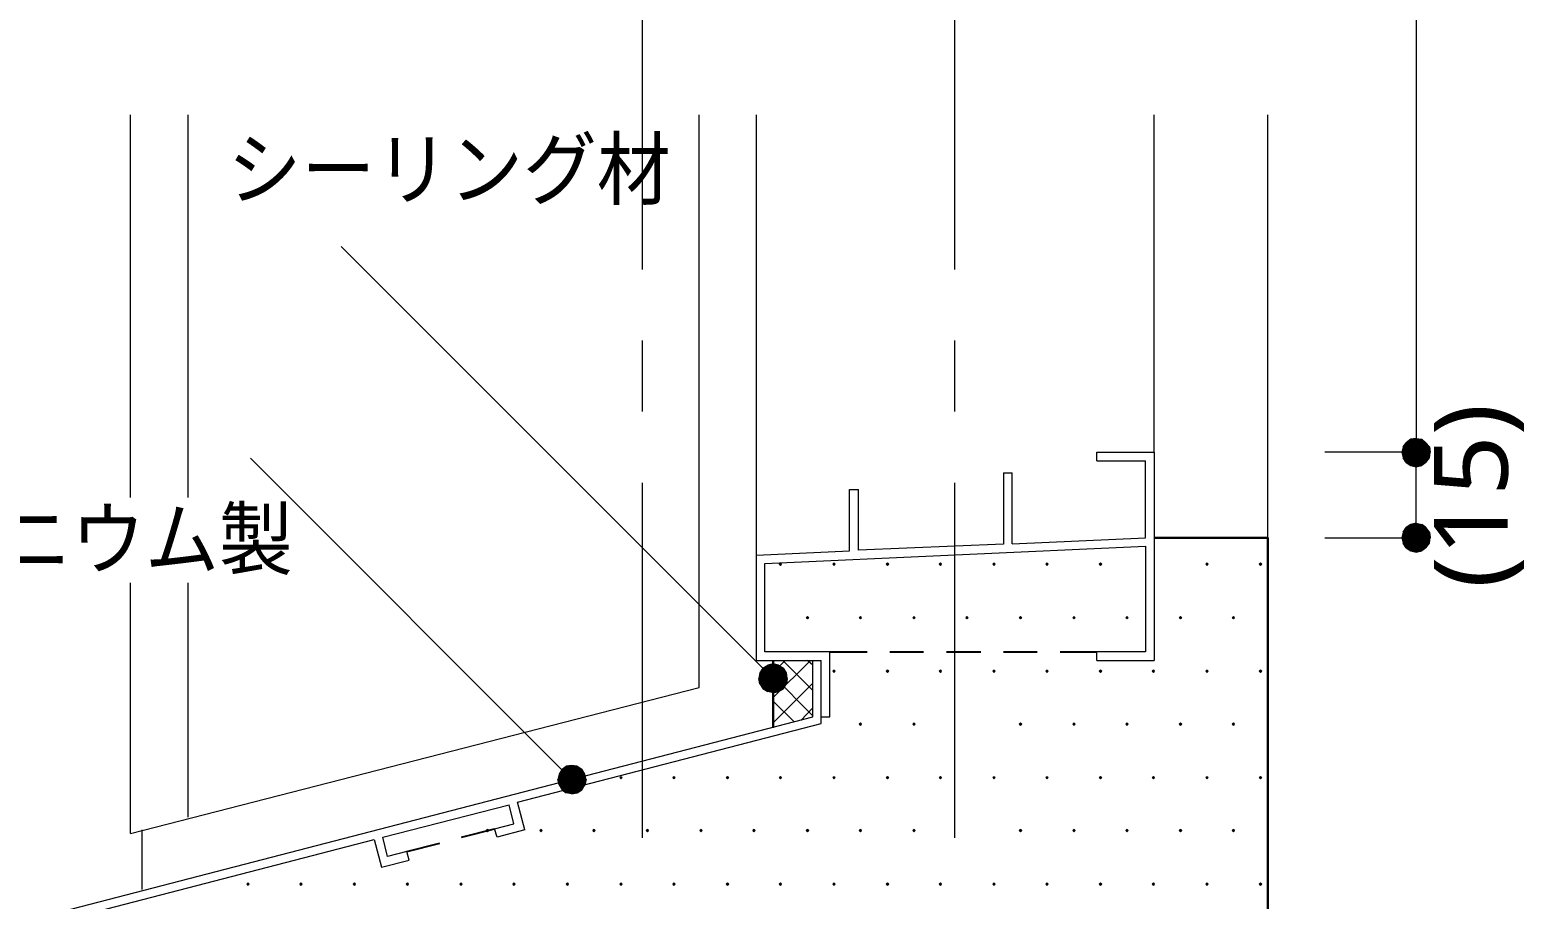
# Model space of a CAD drawing. Header units: millimetres. Extents: x 0 to 420, y 0 to 297.
# Drawn here: x 41.3 to 93.8, y 179.5 to 210 of the extents above; entities that cross this region are included whole.
import ezdxf
from ezdxf.enums import TextEntityAlignment as Align

# ---------------------------------------------------------------- set-up
doc = ezdxf.new("R2010")
doc.units = ezdxf.units.MM
doc.styles.add('kst32b', font='NotoSansJP-Variable.ttf')

msp = doc.modelspace()

# ---------------------------------------------------------------- hatches: boundary and pattern name
h = msp.add_hatch(color=7)
h.paths.add_polyline_path([(89.853, 195.644), (89.683, 195.516), (90.043, 195.178), (89.853, 195.644)])
h.paths.add_polyline_path([(89.683, 195.516), (90.043, 195.178), (89.577, 195.368), (89.683, 195.516)])
h.paths.add_polyline_path([(90.043, 195.178), (89.577, 195.368), (89.535, 195.178), (90.043, 195.178)])
h = msp.add_hatch(color=7)
h.paths.add_polyline_path([(90.382, 195.516), (90.234, 195.644), (90.043, 195.178), (90.382, 195.516)])
h.paths.add_polyline_path([(90.234, 195.644), (90.043, 195.178), (90.043, 195.665), (90.234, 195.644)])
h.paths.add_polyline_path([(90.043, 195.178), (90.043, 195.665), (89.853, 195.644), (90.043, 195.178)])
h = msp.add_hatch(color=7)
h.paths.add_polyline_path([(89.535, 195.178), (89.577, 194.987), (90.043, 195.178), (89.535, 195.178)])
h.paths.add_polyline_path([(89.577, 194.987), (90.043, 195.178), (89.683, 194.818), (89.577, 194.987)])
h.paths.add_polyline_path([(90.043, 195.178), (89.683, 194.818), (89.853, 194.712), (90.043, 195.178)])
for points in [[(89.853, 194.712), (90.043, 194.67), (90.043, 195.178), (89.853, 194.712)], [(89.853, 191.706), (90.043, 191.664), (90.043, 192.172), (89.853, 191.706)], [(67.67, 191.283), (67.649, 191.262), (67.628, 191.241), (67.649, 191.22), (67.67, 191.198), (67.691, 191.22), (67.712, 191.241), (67.691, 191.262), (67.67, 191.283)], [(69.554, 191.283), (69.533, 191.262), (69.511, 191.241), (69.533, 191.22), (69.554, 191.198), (69.575, 191.22), (69.596, 191.241), (69.575, 191.262), (69.554, 191.283)], [(71.438, 191.283), (71.416, 191.262), (71.395, 191.241), (71.416, 191.22), (71.438, 191.198), (71.459, 191.22), (71.48, 191.241), (71.459, 191.262), (71.438, 191.283)], [(73.3, 191.283), (73.279, 191.262), (73.258, 191.241), (73.279, 191.22), (73.3, 191.198), (73.321, 191.22), (73.343, 191.241), (73.321, 191.262), (73.3, 191.283)], [(75.184, 191.283), (75.163, 191.262), (75.142, 191.241), (75.163, 191.22), (75.184, 191.198), (75.205, 191.22), (75.226, 191.241), (75.205, 191.262), (75.184, 191.283)], [(77.047, 191.283), (77.026, 191.262), (77.004, 191.241), (77.026, 191.22), (77.047, 191.198), (77.068, 191.22), (77.089, 191.241), (77.068, 191.262), (77.047, 191.283)], [(78.931, 191.283), (78.909, 191.262), (78.888, 191.241), (78.909, 191.22), (78.931, 191.198), (78.952, 191.22), (78.973, 191.241), (78.952, 191.262), (78.931, 191.283)], [(82.677, 191.283), (82.656, 191.262), (82.635, 191.241), (82.656, 191.22), (82.677, 191.198), (82.698, 191.22), (82.719, 191.241), (82.698, 191.262), (82.677, 191.283)], [(84.561, 191.283), (84.54, 191.262), (84.519, 191.241), (84.54, 191.22), (84.561, 191.198), (84.582, 191.22), (84.603, 191.241), (84.582, 191.262), (84.561, 191.283)], [(68.622, 189.399), (68.601, 189.378), (68.58, 189.357), (68.601, 189.336), (68.622, 189.315), (68.644, 189.336), (68.665, 189.357), (68.644, 189.378), (68.622, 189.399)], [(70.485, 189.399), (70.464, 189.378), (70.443, 189.357), (70.464, 189.336), (70.485, 189.315), (70.506, 189.336), (70.527, 189.357), (70.506, 189.378), (70.485, 189.399)], [(72.369, 189.399), (72.348, 189.378), (72.327, 189.357), (72.348, 189.336), (72.369, 189.315), (72.39, 189.336), (72.411, 189.357), (72.39, 189.378), (72.369, 189.399)], [(74.232, 189.399), (74.21, 189.378), (74.189, 189.357), (74.21, 189.336), (74.232, 189.315), (74.253, 189.336), (74.274, 189.357), (74.253, 189.378), (74.232, 189.399)], [(76.115, 189.399), (76.094, 189.378), (76.073, 189.357), (76.094, 189.336), (76.115, 189.315), (76.137, 189.336), (76.158, 189.357), (76.137, 189.378), (76.115, 189.399)], [(77.999, 189.399), (77.978, 189.378), (77.957, 189.357), (77.978, 189.336), (77.999, 189.315), (78.02, 189.336), (78.042, 189.357), (78.02, 189.378), (77.999, 189.399)], [(79.862, 189.399), (79.841, 189.378), (79.82, 189.357), (79.841, 189.336), (79.862, 189.315), (79.883, 189.336), (79.904, 189.357), (79.883, 189.378), (79.862, 189.399)], [(81.746, 189.399), (81.725, 189.378), (81.703, 189.357), (81.725, 189.336), (81.746, 189.315), (81.767, 189.336), (81.788, 189.357), (81.767, 189.378), (81.746, 189.399)], [(83.608, 189.399), (83.587, 189.378), (83.566, 189.357), (83.587, 189.336), (83.608, 189.315), (83.629, 189.336), (83.651, 189.357), (83.629, 189.378), (83.608, 189.399)], [(67.606, 186.754), (67.776, 186.859), (67.416, 187.219), (67.606, 186.754)], [(69.554, 187.515), (69.533, 187.494), (69.511, 187.473), (69.533, 187.452), (69.554, 187.431), (69.575, 187.452), (69.596, 187.473), (69.575, 187.494), (69.554, 187.515)], [(71.438, 187.515), (71.416, 187.494), (71.395, 187.473), (71.416, 187.452), (71.438, 187.431), (71.459, 187.452), (71.48, 187.473), (71.459, 187.494), (71.438, 187.515)], [(73.3, 187.515), (73.279, 187.494), (73.258, 187.473), (73.279, 187.452), (73.3, 187.431), (73.321, 187.452), (73.343, 187.473), (73.321, 187.494), (73.3, 187.515)], [(75.184, 187.515), (75.163, 187.494), (75.142, 187.473), (75.163, 187.452), (75.184, 187.431), (75.205, 187.452), (75.226, 187.473), (75.205, 187.494), (75.184, 187.515)], [(77.047, 187.515), (77.026, 187.494), (77.004, 187.473), (77.026, 187.452), (77.047, 187.431), (77.068, 187.452), (77.089, 187.473), (77.068, 187.494), (77.047, 187.515)], [(78.931, 187.515), (78.909, 187.494), (78.888, 187.473), (78.909, 187.452), (78.931, 187.431), (78.952, 187.452), (78.973, 187.473), (78.952, 187.494), (78.931, 187.515)], [(80.793, 187.515), (80.772, 187.494), (80.751, 187.473), (80.772, 187.452), (80.793, 187.431), (80.814, 187.452), (80.836, 187.473), (80.814, 187.494), (80.793, 187.515)], [(82.677, 187.515), (82.656, 187.494), (82.635, 187.473), (82.656, 187.452), (82.677, 187.431), (82.698, 187.452), (82.719, 187.473), (82.698, 187.494), (82.677, 187.515)], [(84.561, 187.515), (84.54, 187.494), (84.519, 187.473), (84.54, 187.452), (84.561, 187.431), (84.582, 187.452), (84.603, 187.473), (84.582, 187.494), (84.561, 187.515)], [(70.485, 185.653), (70.464, 185.632), (70.443, 185.611), (70.464, 185.589), (70.485, 185.568), (70.506, 185.589), (70.527, 185.611), (70.506, 185.632), (70.485, 185.653)], [(72.369, 185.653), (72.348, 185.632), (72.327, 185.611), (72.348, 185.589), (72.369, 185.568), (72.39, 185.589), (72.411, 185.611), (72.39, 185.632), (72.369, 185.653)], [(76.115, 185.653), (76.094, 185.632), (76.073, 185.611), (76.094, 185.589), (76.115, 185.568), (76.137, 185.589), (76.158, 185.611), (76.137, 185.632), (76.115, 185.653)], [(77.999, 185.653), (77.978, 185.632), (77.957, 185.611), (77.978, 185.589), (77.999, 185.568), (78.02, 185.589), (78.042, 185.611), (78.02, 185.632), (77.999, 185.653)], [(79.862, 185.653), (79.841, 185.632), (79.82, 185.611), (79.841, 185.589), (79.862, 185.568), (79.883, 185.589), (79.904, 185.611), (79.883, 185.632), (79.862, 185.653)], [(81.746, 185.653), (81.725, 185.632), (81.703, 185.611), (81.725, 185.589), (81.746, 185.568), (81.767, 185.589), (81.788, 185.611), (81.767, 185.632), (81.746, 185.653)], [(83.608, 185.653), (83.587, 185.632), (83.566, 185.611), (83.587, 185.589), (83.608, 185.568), (83.629, 185.589), (83.651, 185.611), (83.629, 185.632), (83.608, 185.653)], [(60.516, 183.197), (60.685, 183.303), (60.325, 183.663), (60.516, 183.197)], [(62.061, 183.769), (62.04, 183.748), (62.018, 183.727), (62.04, 183.705), (62.061, 183.684), (62.082, 183.705), (62.103, 183.727), (62.082, 183.748), (62.061, 183.769)], [(63.923, 183.769), (63.902, 183.748), (63.881, 183.727), (63.902, 183.705), (63.923, 183.684), (63.945, 183.705), (63.966, 183.727), (63.945, 183.748), (63.923, 183.769)], [(65.807, 183.769), (65.786, 183.748), (65.765, 183.727), (65.786, 183.705), (65.807, 183.684), (65.828, 183.705), (65.85, 183.727), (65.828, 183.748), (65.807, 183.769)], [(67.67, 183.769), (67.649, 183.748), (67.628, 183.727), (67.649, 183.705), (67.67, 183.684), (67.691, 183.705), (67.712, 183.727), (67.691, 183.748), (67.67, 183.769)], [(69.554, 183.769), (69.533, 183.748), (69.511, 183.727), (69.533, 183.705), (69.554, 183.684), (69.575, 183.705), (69.596, 183.727), (69.575, 183.748), (69.554, 183.769)], [(71.438, 183.769), (71.416, 183.748), (71.395, 183.727), (71.416, 183.705), (71.438, 183.684), (71.459, 183.705), (71.48, 183.727), (71.459, 183.748), (71.438, 183.769)], [(73.3, 183.769), (73.279, 183.748), (73.258, 183.727), (73.279, 183.705), (73.3, 183.684), (73.321, 183.705), (73.343, 183.727), (73.321, 183.748), (73.3, 183.769)], [(75.184, 183.769), (75.163, 183.748), (75.142, 183.727), (75.163, 183.705), (75.184, 183.684), (75.205, 183.705), (75.226, 183.727), (75.205, 183.748), (75.184, 183.769)], [(77.047, 183.769), (77.026, 183.748), (77.004, 183.727), (77.026, 183.705), (77.047, 183.684), (77.068, 183.705), (77.089, 183.727), (77.068, 183.748), (77.047, 183.769)], [(78.931, 183.769), (78.909, 183.748), (78.888, 183.727), (78.909, 183.705), (78.931, 183.684), (78.952, 183.705), (78.973, 183.727), (78.952, 183.748), (78.931, 183.769)], [(80.793, 183.769), (80.772, 183.748), (80.751, 183.727), (80.772, 183.705), (80.793, 183.684), (80.814, 183.705), (80.836, 183.727), (80.814, 183.748), (80.793, 183.769)], [(82.677, 183.769), (82.656, 183.748), (82.635, 183.727), (82.656, 183.705), (82.677, 183.684), (82.698, 183.705), (82.719, 183.727), (82.698, 183.748), (82.677, 183.769)], [(84.561, 183.769), (84.54, 183.748), (84.519, 183.727), (84.54, 183.705), (84.561, 183.684), (84.582, 183.705), (84.603, 183.727), (84.582, 183.748), (84.561, 183.769)], [(57.362, 181.906), (57.341, 181.885), (57.319, 181.864), (57.341, 181.843), (57.362, 181.822), (57.383, 181.843), (57.404, 181.864), (57.383, 181.885), (57.362, 181.906)], [(59.246, 181.906), (59.224, 181.885), (59.203, 181.864), (59.224, 181.843), (59.246, 181.822), (59.267, 181.843), (59.288, 181.864), (59.267, 181.885), (59.246, 181.906)], [(61.108, 181.906), (61.087, 181.885), (61.066, 181.864), (61.087, 181.843), (61.108, 181.822), (61.129, 181.843), (61.151, 181.864), (61.129, 181.885), (61.108, 181.906)], [(62.992, 181.906), (62.971, 181.885), (62.95, 181.864), (62.971, 181.843), (62.992, 181.822), (63.013, 181.843), (63.034, 181.864), (63.013, 181.885), (62.992, 181.906)], [(64.876, 181.906), (64.855, 181.885), (64.834, 181.864), (64.855, 181.843), (64.876, 181.822), (64.897, 181.843), (64.918, 181.864), (64.897, 181.885), (64.876, 181.906)], [(66.738, 181.906), (66.717, 181.885), (66.696, 181.864), (66.717, 181.843), (66.738, 181.822), (66.76, 181.843), (66.781, 181.864), (66.76, 181.885), (66.738, 181.906)], [(68.622, 181.906), (68.601, 181.885), (68.58, 181.864), (68.601, 181.843), (68.622, 181.822), (68.644, 181.843), (68.665, 181.864), (68.644, 181.885), (68.622, 181.906)], [(70.485, 181.906), (70.464, 181.885), (70.443, 181.864), (70.464, 181.843), (70.485, 181.822), (70.506, 181.843), (70.527, 181.864), (70.506, 181.885), (70.485, 181.906)], [(72.369, 181.906), (72.348, 181.885), (72.327, 181.864), (72.348, 181.843), (72.369, 181.822), (72.39, 181.843), (72.411, 181.864), (72.39, 181.885), (72.369, 181.906)], [(76.115, 181.906), (76.094, 181.885), (76.073, 181.864), (76.094, 181.843), (76.115, 181.822), (76.137, 181.843), (76.158, 181.864), (76.137, 181.885), (76.115, 181.906)], [(77.999, 181.906), (77.978, 181.885), (77.957, 181.864), (77.978, 181.843), (77.999, 181.822), (78.02, 181.843), (78.042, 181.864), (78.02, 181.885), (77.999, 181.906)], [(79.862, 181.906), (79.841, 181.885), (79.82, 181.864), (79.841, 181.843), (79.862, 181.822), (79.883, 181.843), (79.904, 181.864), (79.883, 181.885), (79.862, 181.906)], [(81.746, 181.906), (81.725, 181.885), (81.703, 181.864), (81.725, 181.843), (81.746, 181.822), (81.767, 181.843), (81.788, 181.864), (81.767, 181.885), (81.746, 181.906)], [(83.608, 181.906), (83.587, 181.885), (83.566, 181.864), (83.587, 181.843), (83.608, 181.822), (83.629, 181.843), (83.651, 181.864), (83.629, 181.885), (83.608, 181.906)], [(48.937, 180.022), (48.916, 180.001), (48.895, 179.98), (48.916, 179.959), (48.937, 179.938), (48.959, 179.959), (48.98, 179.98), (48.959, 180.001), (48.937, 180.022)], [(50.8, 180.022), (50.779, 180.001), (50.758, 179.98), (50.779, 179.959), (50.8, 179.938), (50.821, 179.959), (50.842, 179.98), (50.821, 180.001), (50.8, 180.022)], [(52.684, 180.022), (52.663, 180.001), (52.641, 179.98), (52.663, 179.959), (52.684, 179.938), (52.705, 179.959), (52.726, 179.98), (52.705, 180.001), (52.684, 180.022)], [(54.546, 180.022), (54.525, 180.001), (54.504, 179.98), (54.525, 179.959), (54.546, 179.938), (54.568, 179.959), (54.589, 179.98), (54.568, 180.001), (54.546, 180.022)], [(56.43, 180.022), (56.409, 180.001), (56.388, 179.98), (56.409, 179.959), (56.43, 179.938), (56.452, 179.959), (56.473, 179.98), (56.452, 180.001), (56.43, 180.022)], [(58.293, 180.022), (58.272, 180.001), (58.251, 179.98), (58.272, 179.959), (58.293, 179.938), (58.314, 179.959), (58.335, 179.98), (58.314, 180.001), (58.293, 180.022)], [(60.177, 180.022), (60.156, 180.001), (60.135, 179.98), (60.156, 179.959), (60.177, 179.938), (60.198, 179.959), (60.219, 179.98), (60.198, 180.001), (60.177, 180.022)], [(62.061, 180.022), (62.04, 180.001), (62.018, 179.98), (62.04, 179.959), (62.061, 179.938), (62.082, 179.959), (62.103, 179.98), (62.082, 180.001), (62.061, 180.022)], [(63.923, 180.022), (63.902, 180.001), (63.881, 179.98), (63.902, 179.959), (63.923, 179.938), (63.945, 179.959), (63.966, 179.98), (63.945, 180.001), (63.923, 180.022)], [(65.807, 180.022), (65.786, 180.001), (65.765, 179.98), (65.786, 179.959), (65.807, 179.938), (65.828, 179.959), (65.85, 179.98), (65.828, 180.001), (65.807, 180.022)], [(67.67, 180.022), (67.649, 180.001), (67.628, 179.98), (67.649, 179.959), (67.67, 179.938), (67.691, 179.959), (67.712, 179.98), (67.691, 180.001), (67.67, 180.022)], [(69.554, 180.022), (69.533, 180.001), (69.511, 179.98), (69.533, 179.959), (69.554, 179.938), (69.575, 179.959), (69.596, 179.98), (69.575, 180.001), (69.554, 180.022)], [(71.438, 180.022), (71.416, 180.001), (71.395, 179.98), (71.416, 179.959), (71.438, 179.938), (71.459, 179.959), (71.48, 179.98), (71.459, 180.001), (71.438, 180.022)], [(73.3, 180.022), (73.279, 180.001), (73.258, 179.98), (73.279, 179.959), (73.3, 179.938), (73.321, 179.959), (73.343, 179.98), (73.321, 180.001), (73.3, 180.022)], [(75.184, 180.022), (75.163, 180.001), (75.142, 179.98), (75.163, 179.959), (75.184, 179.938), (75.205, 179.959), (75.226, 179.98), (75.205, 180.001), (75.184, 180.022)], [(77.047, 180.022), (77.026, 180.001), (77.004, 179.98), (77.026, 179.959), (77.047, 179.938), (77.068, 179.959), (77.089, 179.98), (77.068, 180.001), (77.047, 180.022)], [(78.931, 180.022), (78.909, 180.001), (78.888, 179.98), (78.909, 179.959), (78.931, 179.938), (78.952, 179.959), (78.973, 179.98), (78.952, 180.001), (78.931, 180.022)], [(80.793, 180.022), (80.772, 180.001), (80.751, 179.98), (80.772, 179.959), (80.793, 179.938), (80.814, 179.959), (80.836, 179.98), (80.814, 180.001), (80.793, 180.022)], [(82.677, 180.022), (82.656, 180.001), (82.635, 179.98), (82.656, 179.959), (82.677, 179.938), (82.698, 179.959), (82.719, 179.98), (82.698, 180.001), (82.677, 180.022)], [(84.561, 180.022), (84.54, 180.001), (84.519, 179.98), (84.54, 179.959), (84.561, 179.938), (84.582, 179.959), (84.603, 179.98), (84.582, 180.001), (84.561, 180.022)]]:
    msp.add_hatch(color=7).paths.add_polyline_path(points)
h = msp.add_hatch(color=7)
h.paths.add_polyline_path([(90.509, 194.987), (90.53, 195.178), (90.043, 195.178), (90.509, 194.987)])
h.paths.add_polyline_path([(90.53, 195.178), (90.043, 195.178), (90.509, 195.368), (90.53, 195.178)])
h.paths.add_polyline_path([(90.043, 195.178), (90.509, 195.368), (90.382, 195.516), (90.043, 195.178)])
h = msp.add_hatch(color=7)
h.paths.add_polyline_path([(90.043, 194.67), (90.234, 194.712), (90.043, 195.178), (90.043, 194.67)])
h.paths.add_polyline_path([(90.234, 194.712), (90.043, 195.178), (90.382, 194.818), (90.234, 194.712)])
h.paths.add_polyline_path([(90.043, 195.178), (90.382, 194.818), (90.509, 194.987), (90.043, 195.178)])
h = msp.add_hatch(color=7)
h.paths.add_polyline_path([(89.853, 192.638), (89.683, 192.532), (90.043, 192.172), (89.853, 192.638)])
h.paths.add_polyline_path([(89.683, 192.532), (90.043, 192.172), (89.577, 192.363), (89.683, 192.532)])
h.paths.add_polyline_path([(90.043, 192.172), (89.577, 192.363), (89.535, 192.172), (90.043, 192.172)])
h = msp.add_hatch(color=7)
h.paths.add_polyline_path([(90.382, 192.532), (90.234, 192.638), (90.043, 192.172), (90.382, 192.532)])
h.paths.add_polyline_path([(90.234, 192.638), (90.043, 192.172), (90.043, 192.68), (90.234, 192.638)])
h.paths.add_polyline_path([(90.043, 192.172), (90.043, 192.68), (89.853, 192.638), (90.043, 192.172)])
h = msp.add_hatch(color=7)
h.paths.add_polyline_path([(90.509, 191.982), (90.53, 192.172), (90.043, 192.172), (90.509, 191.982)])
h.paths.add_polyline_path([(90.53, 192.172), (90.043, 192.172), (90.509, 192.363), (90.53, 192.172)])
h.paths.add_polyline_path([(90.043, 192.172), (90.509, 192.363), (90.382, 192.532), (90.043, 192.172)])
h = msp.add_hatch(color=7)
h.paths.add_polyline_path([(89.535, 192.172), (89.577, 191.982), (90.043, 192.172), (89.535, 192.172)])
h.paths.add_polyline_path([(89.577, 191.982), (90.043, 192.172), (89.683, 191.812), (89.577, 191.982)])
h.paths.add_polyline_path([(90.043, 192.172), (89.683, 191.812), (89.853, 191.706), (90.043, 192.172)])
h = msp.add_hatch(color=7)
h.paths.add_polyline_path([(90.043, 191.664), (90.234, 191.706), (90.043, 192.172), (90.043, 191.664)])
h.paths.add_polyline_path([(90.234, 191.706), (90.043, 192.172), (90.382, 191.812), (90.234, 191.706)])
h.paths.add_polyline_path([(90.043, 192.172), (90.382, 191.812), (90.509, 191.982), (90.043, 192.172)])
h = msp.add_hatch(color=7)
h.paths.add_polyline_path([(67.416, 187.727), (67.225, 187.685), (67.416, 187.219), (67.416, 187.727)])
h.paths.add_polyline_path([(67.225, 187.685), (67.416, 187.219), (67.056, 187.579), (67.225, 187.685)])
h.paths.add_polyline_path([(67.416, 187.219), (67.056, 187.579), (66.95, 187.41), (67.416, 187.219)])
h = msp.add_hatch(color=7)
h.paths.add_polyline_path([(67.882, 187.41), (67.776, 187.579), (67.416, 187.219), (67.882, 187.41)])
h.paths.add_polyline_path([(67.776, 187.579), (67.416, 187.219), (67.606, 187.685), (67.776, 187.579)])
h.paths.add_polyline_path([(67.416, 187.219), (67.606, 187.685), (67.416, 187.727), (67.416, 187.219)])
h = msp.add_hatch(color=7)
h.paths.add_polyline_path([(66.95, 187.41), (66.908, 187.219), (67.416, 187.219), (66.95, 187.41)])
h.paths.add_polyline_path([(66.908, 187.219), (67.416, 187.219), (66.95, 187.029), (66.908, 187.219)])
h.paths.add_polyline_path([(67.416, 187.219), (66.95, 187.029), (67.056, 186.859), (67.416, 187.219)])
h = msp.add_hatch(color=7)
h.paths.add_polyline_path([(67.056, 186.859), (67.225, 186.754), (67.416, 187.219), (67.056, 186.859)])
h.paths.add_polyline_path([(67.225, 186.754), (67.416, 187.219), (67.416, 186.711), (67.225, 186.754)])
h.paths.add_polyline_path([(67.416, 187.219), (67.416, 186.711), (67.606, 186.754), (67.416, 187.219)])
h = msp.add_hatch(color=7)
h.paths.add_polyline_path([(67.776, 186.859), (67.882, 187.029), (67.416, 187.219), (67.776, 186.859)])
h.paths.add_polyline_path([(67.882, 187.029), (67.416, 187.219), (67.903, 187.219), (67.882, 187.029)])
h.paths.add_polyline_path([(67.416, 187.219), (67.903, 187.219), (67.882, 187.41), (67.416, 187.219)])
h = msp.add_hatch(color=7)
h.paths.add_polyline_path([(60.325, 184.15), (60.135, 184.129), (60.325, 183.663), (60.325, 184.15)])
h.paths.add_polyline_path([(60.135, 184.129), (60.325, 183.663), (59.986, 184.023), (60.135, 184.129)])
h.paths.add_polyline_path([(60.325, 183.663), (59.986, 184.023), (59.881, 183.854), (60.325, 183.663)])
h = msp.add_hatch(color=7)
h.paths.add_polyline_path([(60.791, 183.854), (60.685, 184.023), (60.325, 183.663), (60.791, 183.854)])
h.paths.add_polyline_path([(60.685, 184.023), (60.325, 183.663), (60.516, 184.129), (60.685, 184.023)])
h.paths.add_polyline_path([(60.325, 183.663), (60.516, 184.129), (60.325, 184.15), (60.325, 183.663)])
h = msp.add_hatch(color=7)
h.paths.add_polyline_path([(59.881, 183.854), (59.838, 183.663), (60.325, 183.663), (59.881, 183.854)])
h.paths.add_polyline_path([(59.838, 183.663), (60.325, 183.663), (59.881, 183.473), (59.838, 183.663)])
h.paths.add_polyline_path([(60.325, 183.663), (59.881, 183.473), (59.986, 183.303), (60.325, 183.663)])
h = msp.add_hatch(color=7)
h.paths.add_polyline_path([(59.986, 183.303), (60.135, 183.197), (60.325, 183.663), (59.986, 183.303)])
h.paths.add_polyline_path([(60.135, 183.197), (60.325, 183.663), (60.325, 183.155), (60.135, 183.197)])
h.paths.add_polyline_path([(60.325, 183.663), (60.325, 183.155), (60.516, 183.197), (60.325, 183.663)])
h = msp.add_hatch(color=7)
h.paths.add_polyline_path([(60.685, 183.303), (60.791, 183.473), (60.325, 183.663), (60.685, 183.303)])
h.paths.add_polyline_path([(60.791, 183.473), (60.325, 183.663), (60.833, 183.663), (60.791, 183.473)])
h.paths.add_polyline_path([(60.325, 183.663), (60.833, 183.663), (60.791, 183.854), (60.325, 183.663)])

# ---------------------------------------------------------------- linework, layer by layer
at = {"lineweight": 13}
for points in [[(90.043, 225.848), (90.043, 195.178)], [(62.823, 201.612), (62.823, 214.101)], [(73.808, 201.612), (73.808, 214.101)], [(44.81, 181.758), (64.812, 186.902), (64.812, 207.052)], [(44.81, 193.59), (44.81, 207.052)], [(46.821, 207.052), (46.821, 193.59)], [(66.823, 191.558), (66.823, 207.052)], [(80.814, 195.178), (80.814, 207.052)], [(84.815, 192.172), (84.815, 207.052)], [(67.416, 187.219), (52.218, 202.417)], [(62.823, 196.617), (62.823, 199.115)], [(73.808, 196.617), (73.808, 199.115)], [(78.804, 195.178), (80.814, 195.178), (80.814, 187.854)], [(78.804, 194.881), (78.804, 195.178)], [(86.826, 192.172), (90.043, 192.172), (90.043, 195.178), (86.826, 195.178)], [(60.325, 183.663), (49.022, 194.966)], [(75.819, 191.961), (80.518, 192.172), (80.518, 194.881)], [(78.804, 194.881), (80.518, 194.881)], [(62.823, 181.61), (62.823, 194.098)], [(75.523, 194.458), (75.523, 191.939), (70.421, 191.728), (70.421, 193.865)], [(73.808, 181.61), (73.808, 194.098)], [(75.523, 194.458), (75.819, 194.458)], [(75.819, 191.961), (75.819, 194.458)], [(66.823, 187.854), (66.823, 191.558), (70.104, 191.706), (70.104, 193.865)], [(70.104, 193.865), (70.421, 193.865)], [(67.12, 191.262), (80.518, 191.876), (80.518, 188.15), (78.804, 188.15)], [(67.12, 188.15), (67.12, 191.262)], [(44.81, 181.758), (44.81, 190.585)], [(46.821, 190.585), (46.821, 182.33)], [(66.823, 187.854), (69.109, 187.854)], [(69.406, 185.864), (69.406, 188.15), (67.12, 188.15)], [(67.416, 187.431), (67.839, 187.854)], [(67.416, 186.542), (68.728, 187.854)], [(68.813, 186.796), (67.754, 187.854)], [(68.813, 187.685), (68.622, 187.854)], [(68.813, 185.864), (68.813, 187.854)], [(69.109, 185.632), (69.109, 187.854)], [(78.804, 187.854), (78.804, 188.15)], [(78.804, 187.854), (80.814, 187.854)], [(68.813, 185.907), (67.416, 187.304)], [(67.416, 185.653), (68.813, 187.05)], [(68.157, 185.695), (67.416, 186.415)], [(68.39, 185.737), (68.813, 186.182)], [(41.804, 178.858), (68.813, 185.864)], [(58.674, 181.885), (58.42, 182.859), (69.109, 185.632)], [(69.109, 185.864), (69.406, 185.864)], [(67.437, 185.505), (67.416, 185.547)], [(53.382, 181.546), (53.636, 180.573), (54.61, 180.827), (54.525, 181.123), (53.848, 180.954), (53.679, 181.631), (58.124, 182.774)], [(58.674, 181.885), (57.7, 181.631), (57.616, 181.928), (58.293, 182.097), (58.124, 182.774)], [(42.122, 176.064), (42.122, 178.625), (53.382, 181.546)], [(45.212, 179.79), (45.212, 181.885)]]:
    msp.add_lwpolyline(points, dxfattribs=at)
at = {"lineweight": 0}
for points in [[(89.853, 195.644), (89.683, 195.516), (90.043, 195.178)], [(90.043, 195.178), (90.043, 195.665), (89.853, 195.644)], [(90.234, 195.644), (90.043, 195.178), (90.043, 195.665)], [(90.382, 195.516), (90.234, 195.644), (90.043, 195.178)], [(90.043, 195.178), (89.577, 195.368), (89.535, 195.178)], [(89.535, 195.178), (89.577, 194.987), (90.043, 195.178)], [(89.683, 195.516), (90.043, 195.178), (89.577, 195.368)], [(89.577, 194.987), (90.043, 195.178), (89.683, 194.818)], [(90.043, 195.178), (89.683, 194.818), (89.853, 194.712)], [(89.853, 194.712), (90.043, 194.67), (90.043, 195.178)], [(90.043, 195.178), (90.509, 195.368), (90.382, 195.516)], [(90.53, 195.178), (90.043, 195.178), (90.509, 195.368)], [(90.043, 194.67), (90.234, 194.712), (90.043, 195.178)], [(90.234, 194.712), (90.043, 195.178), (90.382, 194.818)], [(90.043, 195.178), (90.382, 194.818), (90.509, 194.987)], [(90.509, 194.987), (90.53, 195.178), (90.043, 195.178)], [(89.683, 192.532), (90.043, 192.172), (89.577, 192.363)], [(89.853, 192.638), (89.683, 192.532), (90.043, 192.172)], [(90.043, 192.172), (90.043, 192.68), (89.853, 192.638)], [(90.234, 192.638), (90.043, 192.172), (90.043, 192.68)], [(90.382, 192.532), (90.234, 192.638), (90.043, 192.172)], [(90.043, 192.172), (90.509, 192.363), (90.382, 192.532)], [(90.043, 192.172), (89.577, 192.363), (89.535, 192.172)], [(89.535, 192.172), (89.577, 191.982), (90.043, 192.172)], [(89.577, 191.982), (90.043, 192.172), (89.683, 191.812)], [(90.043, 192.172), (89.683, 191.812), (89.853, 191.706)], [(89.853, 191.706), (90.043, 191.664), (90.043, 192.172)], [(90.53, 192.172), (90.043, 192.172), (90.509, 192.363)], [(90.043, 191.664), (90.234, 191.706), (90.043, 192.172)], [(90.234, 191.706), (90.043, 192.172), (90.382, 191.812)], [(90.043, 192.172), (90.382, 191.812), (90.509, 191.982)], [(90.509, 191.982), (90.53, 192.172), (90.043, 192.172)], [(67.67, 191.283), (67.649, 191.262), (67.628, 191.241), (67.649, 191.22), (67.67, 191.198), (67.691, 191.22), (67.712, 191.241), (67.691, 191.262)], [(69.554, 191.283), (69.533, 191.262), (69.511, 191.241), (69.533, 191.22), (69.554, 191.198), (69.575, 191.22), (69.596, 191.241), (69.575, 191.262)], [(71.438, 191.283), (71.416, 191.262), (71.395, 191.241), (71.416, 191.22), (71.438, 191.198), (71.459, 191.22), (71.48, 191.241), (71.459, 191.262)], [(73.3, 191.283), (73.279, 191.262), (73.258, 191.241), (73.279, 191.22), (73.3, 191.198), (73.321, 191.22), (73.343, 191.241), (73.321, 191.262)], [(75.184, 191.283), (75.163, 191.262), (75.142, 191.241), (75.163, 191.22), (75.184, 191.198), (75.205, 191.22), (75.226, 191.241), (75.205, 191.262)], [(77.047, 191.283), (77.026, 191.262), (77.004, 191.241), (77.026, 191.22), (77.047, 191.198), (77.068, 191.22), (77.089, 191.241), (77.068, 191.262)], [(78.931, 191.283), (78.909, 191.262), (78.888, 191.241), (78.909, 191.22), (78.931, 191.198), (78.952, 191.22), (78.973, 191.241), (78.952, 191.262)], [(82.677, 191.283), (82.656, 191.262), (82.635, 191.241), (82.656, 191.22), (82.677, 191.198), (82.698, 191.22), (82.719, 191.241), (82.698, 191.262)], [(84.561, 191.283), (84.54, 191.262), (84.519, 191.241), (84.54, 191.22), (84.561, 191.198), (84.582, 191.22), (84.603, 191.241), (84.582, 191.262)], [(68.622, 189.399), (68.601, 189.378), (68.58, 189.357), (68.601, 189.336), (68.622, 189.315), (68.644, 189.336), (68.665, 189.357), (68.644, 189.378)], [(70.485, 189.399), (70.464, 189.378), (70.443, 189.357), (70.464, 189.336), (70.485, 189.315), (70.506, 189.336), (70.527, 189.357), (70.506, 189.378)], [(72.369, 189.399), (72.348, 189.378), (72.327, 189.357), (72.348, 189.336), (72.369, 189.315), (72.39, 189.336), (72.411, 189.357), (72.39, 189.378)], [(74.232, 189.399), (74.21, 189.378), (74.189, 189.357), (74.21, 189.336), (74.232, 189.315), (74.253, 189.336), (74.274, 189.357), (74.253, 189.378)], [(76.115, 189.399), (76.094, 189.378), (76.073, 189.357), (76.094, 189.336), (76.115, 189.315), (76.137, 189.336), (76.158, 189.357), (76.137, 189.378)], [(77.999, 189.399), (77.978, 189.378), (77.957, 189.357), (77.978, 189.336), (77.999, 189.315), (78.02, 189.336), (78.042, 189.357), (78.02, 189.378)], [(79.862, 189.399), (79.841, 189.378), (79.82, 189.357), (79.841, 189.336), (79.862, 189.315), (79.883, 189.336), (79.904, 189.357), (79.883, 189.378)], [(81.746, 189.399), (81.725, 189.378), (81.703, 189.357), (81.725, 189.336), (81.746, 189.315), (81.767, 189.336), (81.788, 189.357), (81.767, 189.378)], [(83.608, 189.399), (83.587, 189.378), (83.566, 189.357), (83.587, 189.336), (83.608, 189.315), (83.629, 189.336), (83.651, 189.357), (83.629, 189.378)], [(67.225, 187.685), (67.416, 187.219), (67.056, 187.579)], [(67.416, 187.727), (67.225, 187.685), (67.416, 187.219)], [(67.416, 187.219), (67.606, 187.685), (67.416, 187.727)], [(67.776, 187.579), (67.416, 187.219), (67.606, 187.685)], [(66.95, 187.41), (66.908, 187.219), (67.416, 187.219)], [(66.908, 187.219), (67.416, 187.219), (66.95, 187.029)], [(67.416, 187.219), (67.056, 187.579), (66.95, 187.41)], [(67.416, 187.219), (66.95, 187.029), (67.056, 186.859)], [(67.056, 186.859), (67.225, 186.754), (67.416, 187.219)], [(67.225, 186.754), (67.416, 187.219), (67.416, 186.711)], [(67.882, 187.41), (67.776, 187.579), (67.416, 187.219)], [(67.416, 187.219), (67.903, 187.219), (67.882, 187.41)], [(67.776, 186.859), (67.882, 187.029), (67.416, 187.219)], [(67.882, 187.029), (67.416, 187.219), (67.903, 187.219)], [(67.416, 187.219), (67.416, 186.711), (67.606, 186.754)], [(67.606, 186.754), (67.776, 186.859), (67.416, 187.219)], [(69.554, 187.515), (69.533, 187.494), (69.511, 187.473), (69.533, 187.452), (69.554, 187.431), (69.575, 187.452), (69.596, 187.473), (69.575, 187.494)], [(71.438, 187.515), (71.416, 187.494), (71.395, 187.473), (71.416, 187.452), (71.438, 187.431), (71.459, 187.452), (71.48, 187.473), (71.459, 187.494)], [(73.3, 187.515), (73.279, 187.494), (73.258, 187.473), (73.279, 187.452), (73.3, 187.431), (73.321, 187.452), (73.343, 187.473), (73.321, 187.494)], [(75.184, 187.515), (75.163, 187.494), (75.142, 187.473), (75.163, 187.452), (75.184, 187.431), (75.205, 187.452), (75.226, 187.473), (75.205, 187.494)], [(77.047, 187.515), (77.026, 187.494), (77.004, 187.473), (77.026, 187.452), (77.047, 187.431), (77.068, 187.452), (77.089, 187.473), (77.068, 187.494)], [(78.931, 187.515), (78.909, 187.494), (78.888, 187.473), (78.909, 187.452), (78.931, 187.431), (78.952, 187.452), (78.973, 187.473), (78.952, 187.494)], [(80.793, 187.515), (80.772, 187.494), (80.751, 187.473), (80.772, 187.452), (80.793, 187.431), (80.814, 187.452), (80.836, 187.473), (80.814, 187.494)], [(82.677, 187.515), (82.656, 187.494), (82.635, 187.473), (82.656, 187.452), (82.677, 187.431), (82.698, 187.452), (82.719, 187.473), (82.698, 187.494)], [(84.561, 187.515), (84.54, 187.494), (84.519, 187.473), (84.54, 187.452), (84.561, 187.431), (84.582, 187.452), (84.603, 187.473), (84.582, 187.494)], [(70.485, 185.653), (70.464, 185.632), (70.443, 185.611), (70.464, 185.589), (70.485, 185.568), (70.506, 185.589), (70.527, 185.611), (70.506, 185.632)], [(72.369, 185.653), (72.348, 185.632), (72.327, 185.611), (72.348, 185.589), (72.369, 185.568), (72.39, 185.589), (72.411, 185.611), (72.39, 185.632)], [(76.115, 185.653), (76.094, 185.632), (76.073, 185.611), (76.094, 185.589), (76.115, 185.568), (76.137, 185.589), (76.158, 185.611), (76.137, 185.632)], [(77.999, 185.653), (77.978, 185.632), (77.957, 185.611), (77.978, 185.589), (77.999, 185.568), (78.02, 185.589), (78.042, 185.611), (78.02, 185.632)], [(79.862, 185.653), (79.841, 185.632), (79.82, 185.611), (79.841, 185.589), (79.862, 185.568), (79.883, 185.589), (79.904, 185.611), (79.883, 185.632)], [(81.746, 185.653), (81.725, 185.632), (81.703, 185.611), (81.725, 185.589), (81.746, 185.568), (81.767, 185.589), (81.788, 185.611), (81.767, 185.632)], [(83.608, 185.653), (83.587, 185.632), (83.566, 185.611), (83.587, 185.589), (83.608, 185.568), (83.629, 185.589), (83.651, 185.611), (83.629, 185.632)], [(60.325, 183.663), (59.986, 184.023), (59.881, 183.854)], [(60.135, 184.129), (60.325, 183.663), (59.986, 184.023)], [(60.325, 184.15), (60.135, 184.129), (60.325, 183.663)], [(60.325, 183.663), (60.516, 184.129), (60.325, 184.15)], [(60.685, 184.023), (60.325, 183.663), (60.516, 184.129)], [(60.791, 183.854), (60.685, 184.023), (60.325, 183.663)], [(59.881, 183.854), (59.838, 183.663), (60.325, 183.663)], [(59.838, 183.663), (60.325, 183.663), (59.881, 183.473)], [(60.325, 183.663), (59.881, 183.473), (59.986, 183.303)], [(59.986, 183.303), (60.135, 183.197), (60.325, 183.663)], [(60.135, 183.197), (60.325, 183.663), (60.325, 183.155)], [(60.325, 183.663), (60.833, 183.663), (60.791, 183.854)], [(60.685, 183.303), (60.791, 183.473), (60.325, 183.663)], [(60.791, 183.473), (60.325, 183.663), (60.833, 183.663)], [(60.325, 183.663), (60.325, 183.155), (60.516, 183.197)], [(60.516, 183.197), (60.685, 183.303), (60.325, 183.663)], [(62.061, 183.769), (62.04, 183.748), (62.018, 183.727), (62.04, 183.705), (62.061, 183.684), (62.082, 183.705), (62.103, 183.727), (62.082, 183.748)], [(63.923, 183.769), (63.902, 183.748), (63.881, 183.727), (63.902, 183.705), (63.923, 183.684), (63.945, 183.705), (63.966, 183.727), (63.945, 183.748)], [(65.807, 183.769), (65.786, 183.748), (65.765, 183.727), (65.786, 183.705), (65.807, 183.684), (65.828, 183.705), (65.85, 183.727), (65.828, 183.748)], [(67.67, 183.769), (67.649, 183.748), (67.628, 183.727), (67.649, 183.705), (67.67, 183.684), (67.691, 183.705), (67.712, 183.727), (67.691, 183.748)], [(69.554, 183.769), (69.533, 183.748), (69.511, 183.727), (69.533, 183.705), (69.554, 183.684), (69.575, 183.705), (69.596, 183.727), (69.575, 183.748)], [(71.438, 183.769), (71.416, 183.748), (71.395, 183.727), (71.416, 183.705), (71.438, 183.684), (71.459, 183.705), (71.48, 183.727), (71.459, 183.748)], [(73.3, 183.769), (73.279, 183.748), (73.258, 183.727), (73.279, 183.705), (73.3, 183.684), (73.321, 183.705), (73.343, 183.727), (73.321, 183.748)], [(75.184, 183.769), (75.163, 183.748), (75.142, 183.727), (75.163, 183.705), (75.184, 183.684), (75.205, 183.705), (75.226, 183.727), (75.205, 183.748)], [(77.047, 183.769), (77.026, 183.748), (77.004, 183.727), (77.026, 183.705), (77.047, 183.684), (77.068, 183.705), (77.089, 183.727), (77.068, 183.748)], [(78.931, 183.769), (78.909, 183.748), (78.888, 183.727), (78.909, 183.705), (78.931, 183.684), (78.952, 183.705), (78.973, 183.727), (78.952, 183.748)], [(80.793, 183.769), (80.772, 183.748), (80.751, 183.727), (80.772, 183.705), (80.793, 183.684), (80.814, 183.705), (80.836, 183.727), (80.814, 183.748)], [(82.677, 183.769), (82.656, 183.748), (82.635, 183.727), (82.656, 183.705), (82.677, 183.684), (82.698, 183.705), (82.719, 183.727), (82.698, 183.748)], [(84.561, 183.769), (84.54, 183.748), (84.519, 183.727), (84.54, 183.705), (84.561, 183.684), (84.582, 183.705), (84.603, 183.727), (84.582, 183.748)], [(57.362, 181.906), (57.341, 181.885), (57.319, 181.864), (57.341, 181.843), (57.362, 181.822), (57.383, 181.843), (57.404, 181.864), (57.383, 181.885)], [(59.246, 181.906), (59.224, 181.885), (59.203, 181.864), (59.224, 181.843), (59.246, 181.822), (59.267, 181.843), (59.288, 181.864), (59.267, 181.885)], [(61.108, 181.906), (61.087, 181.885), (61.066, 181.864), (61.087, 181.843), (61.108, 181.822), (61.129, 181.843), (61.151, 181.864), (61.129, 181.885)], [(62.992, 181.906), (62.971, 181.885), (62.95, 181.864), (62.971, 181.843), (62.992, 181.822), (63.013, 181.843), (63.034, 181.864), (63.013, 181.885)], [(64.876, 181.906), (64.855, 181.885), (64.834, 181.864), (64.855, 181.843), (64.876, 181.822), (64.897, 181.843), (64.918, 181.864), (64.897, 181.885)], [(66.738, 181.906), (66.717, 181.885), (66.696, 181.864), (66.717, 181.843), (66.738, 181.822), (66.76, 181.843), (66.781, 181.864), (66.76, 181.885)], [(68.622, 181.906), (68.601, 181.885), (68.58, 181.864), (68.601, 181.843), (68.622, 181.822), (68.644, 181.843), (68.665, 181.864), (68.644, 181.885)], [(70.485, 181.906), (70.464, 181.885), (70.443, 181.864), (70.464, 181.843), (70.485, 181.822), (70.506, 181.843), (70.527, 181.864), (70.506, 181.885)], [(72.369, 181.906), (72.348, 181.885), (72.327, 181.864), (72.348, 181.843), (72.369, 181.822), (72.39, 181.843), (72.411, 181.864), (72.39, 181.885)], [(76.115, 181.906), (76.094, 181.885), (76.073, 181.864), (76.094, 181.843), (76.115, 181.822), (76.137, 181.843), (76.158, 181.864), (76.137, 181.885)], [(77.999, 181.906), (77.978, 181.885), (77.957, 181.864), (77.978, 181.843), (77.999, 181.822), (78.02, 181.843), (78.042, 181.864), (78.02, 181.885)], [(79.862, 181.906), (79.841, 181.885), (79.82, 181.864), (79.841, 181.843), (79.862, 181.822), (79.883, 181.843), (79.904, 181.864), (79.883, 181.885)], [(81.746, 181.906), (81.725, 181.885), (81.703, 181.864), (81.725, 181.843), (81.746, 181.822), (81.767, 181.843), (81.788, 181.864), (81.767, 181.885)], [(83.608, 181.906), (83.587, 181.885), (83.566, 181.864), (83.587, 181.843), (83.608, 181.822), (83.629, 181.843), (83.651, 181.864), (83.629, 181.885)], [(48.937, 180.022), (48.916, 180.001), (48.895, 179.98), (48.916, 179.959), (48.937, 179.938), (48.959, 179.959), (48.98, 179.98), (48.959, 180.001)], [(50.8, 180.022), (50.779, 180.001), (50.758, 179.98), (50.779, 179.959), (50.8, 179.938), (50.821, 179.959), (50.842, 179.98), (50.821, 180.001)], [(52.684, 180.022), (52.663, 180.001), (52.641, 179.98), (52.663, 179.959), (52.684, 179.938), (52.705, 179.959), (52.726, 179.98), (52.705, 180.001)], [(54.546, 180.022), (54.525, 180.001), (54.504, 179.98), (54.525, 179.959), (54.546, 179.938), (54.568, 179.959), (54.589, 179.98), (54.568, 180.001)], [(56.43, 180.022), (56.409, 180.001), (56.388, 179.98), (56.409, 179.959), (56.43, 179.938), (56.452, 179.959), (56.473, 179.98), (56.452, 180.001)], [(58.293, 180.022), (58.272, 180.001), (58.251, 179.98), (58.272, 179.959), (58.293, 179.938), (58.314, 179.959), (58.335, 179.98), (58.314, 180.001)], [(60.177, 180.022), (60.156, 180.001), (60.135, 179.98), (60.156, 179.959), (60.177, 179.938), (60.198, 179.959), (60.219, 179.98), (60.198, 180.001)], [(62.061, 180.022), (62.04, 180.001), (62.018, 179.98), (62.04, 179.959), (62.061, 179.938), (62.082, 179.959), (62.103, 179.98), (62.082, 180.001)], [(63.923, 180.022), (63.902, 180.001), (63.881, 179.98), (63.902, 179.959), (63.923, 179.938), (63.945, 179.959), (63.966, 179.98), (63.945, 180.001)], [(65.807, 180.022), (65.786, 180.001), (65.765, 179.98), (65.786, 179.959), (65.807, 179.938), (65.828, 179.959), (65.85, 179.98), (65.828, 180.001)], [(67.67, 180.022), (67.649, 180.001), (67.628, 179.98), (67.649, 179.959), (67.67, 179.938), (67.691, 179.959), (67.712, 179.98), (67.691, 180.001)], [(69.554, 180.022), (69.533, 180.001), (69.511, 179.98), (69.533, 179.959), (69.554, 179.938), (69.575, 179.959), (69.596, 179.98), (69.575, 180.001)], [(71.438, 180.022), (71.416, 180.001), (71.395, 179.98), (71.416, 179.959), (71.438, 179.938), (71.459, 179.959), (71.48, 179.98), (71.459, 180.001)], [(73.3, 180.022), (73.279, 180.001), (73.258, 179.98), (73.279, 179.959), (73.3, 179.938), (73.321, 179.959), (73.343, 179.98), (73.321, 180.001)], [(75.184, 180.022), (75.163, 180.001), (75.142, 179.98), (75.163, 179.959), (75.184, 179.938), (75.205, 179.959), (75.226, 179.98), (75.205, 180.001)], [(77.047, 180.022), (77.026, 180.001), (77.004, 179.98), (77.026, 179.959), (77.047, 179.938), (77.068, 179.959), (77.089, 179.98), (77.068, 180.001)], [(78.931, 180.022), (78.909, 180.001), (78.888, 179.98), (78.909, 179.959), (78.931, 179.938), (78.952, 179.959), (78.973, 179.98), (78.952, 180.001)], [(80.793, 180.022), (80.772, 180.001), (80.751, 179.98), (80.772, 179.959), (80.793, 179.938), (80.814, 179.959), (80.836, 179.98), (80.814, 180.001)], [(82.677, 180.022), (82.656, 180.001), (82.635, 179.98), (82.656, 179.959), (82.677, 179.938), (82.698, 179.959), (82.719, 179.98), (82.698, 180.001)], [(84.561, 180.022), (84.54, 180.001), (84.519, 179.98), (84.54, 179.959), (84.561, 179.938), (84.582, 179.959), (84.603, 179.98), (84.582, 180.001)]]:
    msp.add_lwpolyline(points, close=True, dxfattribs=at)
at = {"lineweight": 30}
for points in [[(84.815, 164.867), (84.815, 192.172), (80.814, 192.172)], [(67.416, 185.483), (67.416, 187.854)]]:
    msp.add_lwpolyline(points, dxfattribs=at)
at = {"lineweight": 25}
for points in [[(69.406, 188.15), (70.718, 188.15)], [(71.522, 188.15), (72.708, 188.15)], [(73.512, 188.15), (74.718, 188.15)], [(75.523, 188.15), (76.708, 188.15)], [(77.512, 188.15), (78.804, 188.15)], [(56.452, 181.631), (57.616, 181.928)], [(54.525, 181.123), (55.689, 181.42)]]:
    msp.add_lwpolyline(points, dxfattribs=at)

# ---------------------------------------------------------------- texts
at = {"style": 'kst32b'}
for s, height, p, p2 in [('シーリング材', 2.0791, (48.218, 204.11), (63.811, 204.11)), ('(15)', 2.5989, (93.26, 190.394), (93.26, 196.891)), ('アルミニウム製', 2.0791, (32.321, 191.093), (50.514, 191.093))]:
    msp.add_text(s, height=height, dxfattribs=at).set_placement(p, p2, align=Align.FIT)

doc.saveas('drawing.dxf')
